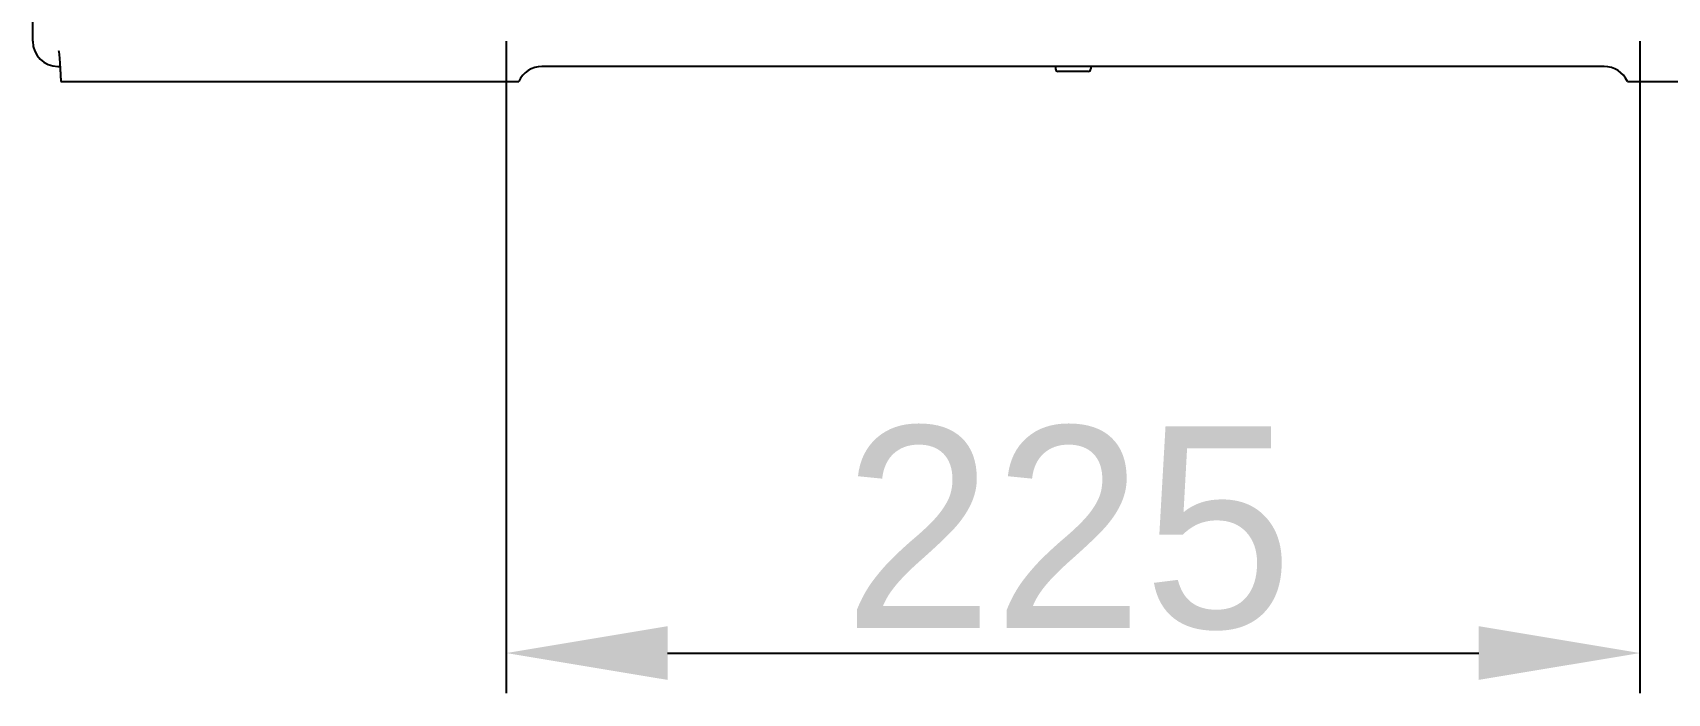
# Model space of a CAD drawing. Header units: millimetres. Extents: x 4086 to 10416, y 123 to 1549.
# Drawn here: x 7330.5 to 7411.6, y 601.7 to 634.5 of the extents above; entities that cross this region are included whole.
import ezdxf

# ---------------------------------------------------------------- set-up
doc = ezdxf.new("R2010")
doc.units = ezdxf.units.MM
doc.layers.add('外形图', color=7, linetype='Continuous')
doc.layers.add('尺寸标注', color=7, linetype='Continuous')
doc.styles.add('思源黑', font='SourceHanSansCN-Normal.ttf')
doc.dimstyles.new('尺寸标注_1_4比例中六', dxfattribs={"dimtxt": 10, "dimasz": 8, "dimexe": 2, "dimexo": 1.5, "dimgap": 1, "dimtad": 1, "dimdec": 1, "dimlfac": 4, "dimdsep": 46, "dimtxsty": '思源黑', "dimcen": 0.09, "dimadec": 0, "dimazin": 0, "dimtp": 0.01, "dimtm": 0.01, "dimtfac": 1, "dimtdec": 1, "dimtofl": 0, "dimtmove": 0, "dimatfit": 3, "dimfxl": 1, "dimtolj": 1, "dimarcsym": 0})

# ---------------------------------------------------------------- blocks, each defined once
blk = doc.blocks.new('*D791')
at = {"layer": 'Defpoints', "color": 0}
for p in [(7353.967, 635.577), (7410.217, 635.577), (7410.217, 603.703)]:
    blk.add_point(p, dxfattribs=at)
at = {"layer": '尺寸标注', "color": 0, "lineweight": -2}
for p, q in [((7353.967, 634.077), (7353.967, 601.703)), ((7410.217, 634.077), (7410.217, 601.703)), ((7361.967, 603.703), (7402.217, 603.703))]:
    blk.add_line(p, q, dxfattribs=at)
at = {"layer": '尺寸标注', "color": 0}
for points in [[(7361.967, 605.036), (7361.967, 602.37), (7353.967, 603.703)], [(7402.217, 602.37), (7402.217, 605.036), (7410.217, 603.703)]]:
    blk.add_solid(points, dxfattribs=at)
at = {"layer": '尺寸标注', "color": 0, "insert": (7381.847, 609.881), "char_height": 10, "attachment_point": 5, "style": '思源黑'}
blk.add_mtext('\\A1;225', dxfattribs=at)

msp = doc.modelspace()

# ---------------------------------------------------------------- linework, layer by layer
at = {"layer": '外形图', "linetype": 'Continuous'}
for p, q in [((7330.467, 634.077), (7330.467, 635.827)), ((7331.746, 633.62), (7331.747, 633.618)), ((7331.717, 632.827), (7331.828, 632.827)), ((7408.446, 632.827), (7355.737, 632.827)), ((7381.217, 632.827), (7381.217, 632.702)), ((7382.967, 632.827), (7382.967, 632.702)), ((7331.858, 632.077), (7354.592, 632.077)), ((7382.842, 632.577), (7381.342, 632.577)), ((7409.592, 632.077), (7432.325, 632.077))]:
    msp.add_line(p, q, dxfattribs=at)
for points in [[(7331.746, 633.622), (7331.747, 633.616), (7331.76, 633.548), (7331.778, 633.415), (7331.799, 633.227), (7331.818, 632.988), (7331.836, 632.705), (7331.85, 632.383), (7331.858, 632.077)], [(7331.834, 632.73), (7331.849, 632.412), (7331.857, 632.104)]]:
    msp.add_lwpolyline(points, dxfattribs=at)
for centre, radius, start, end in [((7331.717, 634.077), 1.25, 180, 270), ((7355.737, 631.577), 1.25, 90, 156.42182), ((7381.342, 632.702), 0.125, 180, 270), ((7382.842, 632.702), 0.125, 270, 0), ((7408.446, 631.577), 1.25, 23.57816, 90)]:
    msp.add_arc(centre, radius, start, end, dxfattribs=at)

# ---------------------------------------------------------------- dimensions: what is measured, and where the dimension line sits
at = {"layer": '尺寸标注'}
dim = msp.add_linear_dim(base=(7410.217, 603.703), p1=(7353.967, 635.577), p2=(7410.217, 635.577), dimstyle='尺寸标注_1_4比例中六', dxfattribs=at)
dim.commit()
dim.dimension.update_dxf_attribs({"geometry": '*D791', "text_midpoint": (7381.847, 603.703), "dimtype": 160})

doc.saveas('drawing.dxf')
